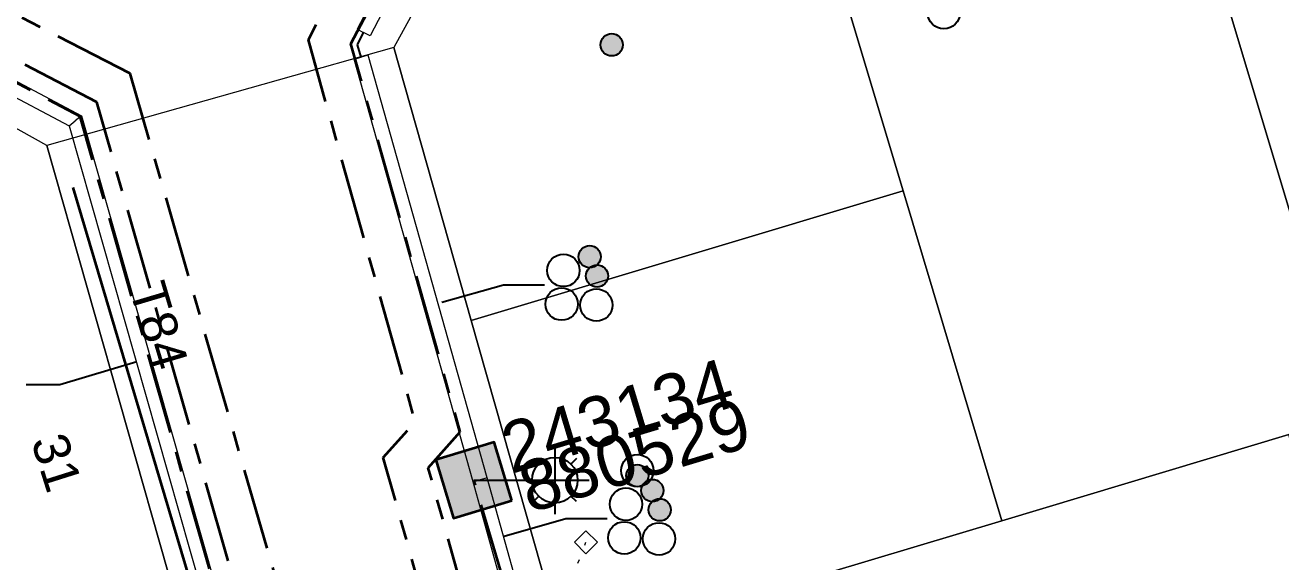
# Model space of a CAD drawing. Header units: metres. Extents: x 308278 to 310511, y 6271134 to 6272874.
# Drawn here: x 309349.2 to 309411.2, y 6272147.7 to 6272174.2 of the extents above; entities that cross this region are included whole.
import ezdxf
from ezdxf.enums import TextEntityAlignment as Align

# ---------------------------------------------------------------- set-up
doc = ezdxf.new("R2010")
doc.units = ezdxf.units.M
doc.set_wipeout_variables(frame=1)
for name, pattern in [('Cable Exist UG', [7, 4, -1, 1, -1]), ('DOT', [6.35, 0, -6.35]), ('PHANTOMX2', [6.6, 3, -0.75, 0.2, -0.75, 0.2, -0.75, 0.2, -0.75])]:
    doc.linetypes.add(name, pattern=pattern)
doc.layers.get('0').update_dxf_attribs({"color": 6})
for name, color, linetype, lineweight in [('_User Miscellaneous1', 30, 'Continuous', 13), ('_User_HV_Exist', 1, 'Continuous', 35), ('_User_LV_Exist', 5, 'Continuous', 35), ('_User_SL_Exist', 4, 'Continuous', 35), ('Cadastre Land Parcels_SP_EXT', 118, 'Continuous', 15), ('Cadastre Roads_SP_EXT', 218, 'Continuous', 15), ('Mains_HV_EXT', 13, 'Continuous', 25), ('Mains_LV_EXT', 163, 'Continuous', 25), ('Mains_LV_SL_EXT', 135, 'Continuous', 25), ('Services_SP_EXT', 42, 'PHANTOMX2', 20)]:
    doc.layers.add(name, color=color, linetype=linetype, lineweight=lineweight)
for name, color, linetype in [('Duct_SP_EXT', 30, 'Continuous'), ('Equip_SP_SL_EXT', 7, 'Continuous'), ('SupportsUG_SP_LV_SL_EXT', 7, 'Continuous'), ('Trench_SP_EXT', 7, 'Continuous')]:
    doc.layers.add(name, color=color, linetype=linetype)
doc.styles.add('COLUMN_LABEL', font='arial.ttf', dxfattribs={"height": 2})
doc.styles.add('iecARIAL', font='arial.ttf', dxfattribs={"height": 2})
doc.styles.add('POLE_LABEL', font='arial.ttf', dxfattribs={"height": 2})
doc.styles.add('SL_LABEL', font='arial.ttf', dxfattribs={"height": 2})
doc.styles.get("Standard").update_dxf_attribs({"font": 'arial.ttf'})
doc.linetypes.add('Cable E UG', pattern='A,5,-0.1,["E",Standard,S=1.5,R=0,X=0,Y=-0.75],-1.45', length=6.55)

# ---------------------------------------------------------------- blocks, each defined once
blk = doc.blocks.new('COLUMN_EXT')
blk.add_hatch(color=256).paths.add_polyline_path([(1.5, -1.5), (1.5, 1.5), (-1.5, 1.5), (-1.5, -1.5)])
blk.add_lwpolyline([(1.5, 1.5), (-1.5, 1.5), (-1.5, -1.5), (1.5, -1.5)], close=True)
at = {"flags": 9}
for tag, p in [('SUBURB', (-1.813, 1.8)), ('NOTES', (-1.813, 2)), ('STREETNAME', (-1.813, 1.6)), ('LOCATION', (-1.813, 1.4)), ('LEGEND', (-1.813, 1.2)), ('OWNED_BY', (-1.813, 0.6)), ('USAGE', (-1.813, 1)), ('STATE', (-1.813, 0.8)), ('COLUMN_TYPE', (-1.813, 0.4))]:
    blk.add_attdef(tag, text='', height=0.2, rotation=180, dxfattribs=at).set_placement(p, align=Align.MIDDLE_LEFT)
at = {"flags": 1}
blk.add_attdef('Z', (-1.813, 2.351), '', height=0.2, rotation=180, dxfattribs=at)
at = {"flags": 9}
for tag, style, p in [('STRUCTURE_PLANT_NUMBER', 'POLE_LABEL', (-1.813, -0.031)), ('STREET_CODE', 'COLUMN_LABEL', (-1.813, 0.2))]:
    blk.add_attdef(tag, text='', height=0.2, rotation=180, dxfattribs=dict(at, style=style)).set_placement(p, align=Align.MIDDLE_LEFT)
at = {"style": 'COLUMN_LABEL', "width": 0.9, "flags": 8}
blk.add_attdef('ASSET_NUM', text='', height=2, rotation=270, dxfattribs=at).set_placement((2, -4), align=Align.MIDDLE_LEFT)
blk = doc.blocks.new('DUCT_EXT')
blk.add_circle((0, 0.8), 0.8)
at = {"flags": 1}
blk.add_attdef('Z', (0, 0), '', height=0.2, dxfattribs=at)
at = {"flags": 9}
for tag, p in [('DUCT_CODE', (0, 0)), ('XSECT_TYPE', (0, -0.2)), ('STATE', (0, -0.6)), ('FB_REFERENCE', (0, -0.4)), ('NOTES', (0, -0.8))]:
    blk.add_attdef(tag, text='', height=0.2, dxfattribs=at).set_placement(p, align=Align.MIDDLE_LEFT)
blk = doc.blocks.new('*U479')
at = {"transparency": 33554687, "flags": 9}
for tag, p in [('LRATECODE', (-7.4, 0)), ('LOUTREACHVOCAB', (-7.2, 0)), ('LOUTREACH', (-7, 0)), ('LANTNUMBER', (-6.6, 0)), ('LNEW', (-6.4, 0)), ('LMASTVOCAB', (-6.2, 0)), ('LMAST', (-6, 0)), ('LLAMPVOCAB', (-5.8, 0)), ('LLAMP', (-5.6, 0)), ('LEXIST', (-5.4, 0)), ('LCHARGE3PERCENT', (-5.2, 0)), ('LCHARGE3', (-5, 0)), ('LCHARGE2PERCENT', (-4.8, 0)), ('LCHARGE2', (-4.6, 0)), ('LCHARGE1PERCENT', (-4.4, 0)), ('LCHARGE1', (-4.2, 0)), ('LCATEGORY', (-4, 0)), ('LBRACKETVOCAB', (-3.8, 0)), ('LBRACKET', (-3.6, 0)), ('LKINGHEIGHT', (-3.4, 0)), ('CREPLACE', (-3.2, 0)), ('CREMOVE', (-3, 0)), ('CNUMBER', (-2.8, 0)), ('CNEW', (-2.6, 0)), ('CEXIST', (-2.4, 0)), ('USAGE', (-2.2, 0)), ('STATE', (-2, 0)), ('OWNED_BY', (-1.8, 0)), ('ORIENTATION', (-1.6, 0)), ('OPERATING_VOLTAGE', (-1.4, 0)), ('NO_PHASES', (-1.2, 0)), ('LANTERN_TYPE', (-1, 0)), ('LANTERN_PURPOSE', (-0.8, 0)), ('CONTROL_TYPE', (-0.6, 0)), ('CONSTRUCTED_VOLTAGE', (-0.4, 0))]:
    blk.add_attdef(tag, text='', height=0.001, rotation=270, dxfattribs=at).set_placement(p, align=Align.MIDDLE_LEFT)
at = {"transparency": 33554687, "style": 'SL_LABEL', "flags": 9}
blk.add_attdef('STREET_CODE', text='', height=0.001, rotation=270, dxfattribs=at).set_placement((0.001, 0), align=Align.MIDDLE_LEFT)
at = {"transparency": 33554687, "flags": 1}
blk.add_attdef('Z', (0, 0), '', height=0.001, rotation=270, dxfattribs=at)
at = {"transparency": 33554687, "width": 0.9}
blk.add_attdef('LNUMBER', text='', height=1, dxfattribs=at).set_placement((7, -1), align=Align.MIDDLE_LEFT)
at = {"transparency": 33554687, "flags": 9}
for tag, p in [('LREMOVE', (0, -7.6)), ('LREPLACE', (0, -7.8)), ('LTYPE', (0, -8)), ('LTYPEVOCAB', (0, -8.2)), ('LEGEND', (0, -8.4)), ('SUBURB', (0, -8.6)), ('STREETNAME', (0, -8.8)), ('LOCATION', (0, -9)), ('NOTES', (0, -9.2)), ('MAINTAINED_BY', (0, -9.863))]:
    blk.add_attdef(tag, text='', height=0.001, dxfattribs=at).set_placement(p, align=Align.MIDDLE_LEFT)
blk.add_attdef('OPERATED_BY', (0, -9.607), '', height=0.001, dxfattribs=at)
at = {"linetype": 'DOT', "transparency": 33554687}
blk.add_wipeout([(5.688, 0), (5.061, -1.061), (4, -1.688), (2.939, -1.061), (2.313, 0), (2.939, 1.061), (4, 1.687), (5.061, 1.061)], dxfattribs=at)
at = {"transparency": 33554687}
for p, q in [((4, 1.687), (4, 0)), ((2.939, 1.061), (3.205, 0.795)), ((5.061, 1.061), (4.795, 0.795)), ((0, 0), (4, 0)), ((4, 0), (5.688, 0)), ((4, 0), (4, -1.688)), ((2.939, -1.061), (3.205, -0.795)), ((5.061, -1.061), (4.795, -0.795))]:
    blk.add_line(p, q, dxfattribs=at)
blk.add_circle((4, 0), 1.125, dxfattribs=at)
blk = doc.blocks.new('CCP_EXT')
at = {"flags": 9}
for tag, p in [('OWNED_BY', (0, -1)), ('USAGE', (0, -1.2)), ('STATE', (0, -1.8)), ('LEGEND', (0, -1.4)), ('LIFE_SUPPORT', (0, -1.6)), ('NOTES', (0, -2))]:
    blk.add_attdef(tag, text='', height=0.2, dxfattribs=at).set_placement(p, align=Align.MIDDLE_LEFT)
at = {"transparency": 33554687}
blk.add_wipeout([(0, 0.566), (0.566, 0), (0, -0.566), (-0.566, 0)], dxfattribs=at)
blk.add_lwpolyline([(-0.566, 0), (0, 0.566), (0.566, 0), (0, -0.566), (-0.566, 0)])
at = {"flags": 1}
blk.add_attdef('Z', (0, 0), '', height=0.2, dxfattribs=at)
at = {"flags": 9}
for tag, p in [('CCP_TYPE', (0, 0)), ('OPERATING_VOLTAGE', (0, -0.6)), ('CONSTRUCTED_VOLTAGE', (0, -0.2)), ('NO_PHASES', (0, -0.4)), ('ORIENTATION', (0, -0.8))]:
    blk.add_attdef(tag, text='', height=0.2, dxfattribs=at).set_placement(p, align=Align.MIDDLE_LEFT)
blk = doc.blocks.new('CABLE_LARGE_EXT')
h = blk.add_hatch(color=256)
edge = h.paths.add_edge_path()
edge.add_arc((0, 0.55), 0.55, 0, 360)
blk.add_circle((0, 0.55), 0.55)
at = {"flags": 1}
blk.add_attdef('Z', (0, 0), '', height=0.2, dxfattribs=at)
at = {"flags": 9}
for tag, p in [('COND_CODE', (0, 0)), ('XSECT_SIZE', (0, -0.6)), ('STATE', (0, -0.4)), ('FB_REFERENCE', (0, -0.2)), ('NOTES', (0, -0.8))]:
    blk.add_attdef(tag, text='', height=0.2, dxfattribs=at).set_placement(p, align=Align.MIDDLE_LEFT)

msp = doc.modelspace()

# ---------------------------------------------------------------- linework, layer by layer
at = {"layer": '_User Miscellaneous1'}
for p, q in [((309368.627, 6272179.854), (309365.552, 6272174.02)), ((309369.123, 6272179.251), (309366.189, 6272173.684)), ((309365.552, 6272174.02), (309365.871, 6272173.852)), ((309366.189, 6272173.684), (309365.871, 6272173.852)), ((309345.44, 6272173.189), (309351.94, 6272169.732)), ((309345.358, 6272172.417), (309351.332, 6272169.24)), ((309365.408, 6272172.53), (309365.754, 6272172.627)), ((309366.101, 6272172.725), (309365.754, 6272172.627)), ((309351.332, 6272169.24), (309351.636, 6272169.486)), ((309351.332, 6272169.24), (309359.536, 6272140.461)), ((309351.94, 6272169.732), (309351.636, 6272169.486)), ((309351.94, 6272169.732), (309360.229, 6272140.658))]:
    msp.add_line(p, q, dxfattribs=at)
at = {"layer": '_User_HV_Exist', "linetype": 'Cable E UG'}
msp.add_lwpolyline([(309365.194, 6272119.7, -0.0349), (309362.643, 6272128.846), (309362.643, 6272128.846), (309362.639, 6272128.867), (309351.527, 6272166.191)], format="xyb", dxfattribs=at)
at = {"layer": '_User_LV_Exist', "linetype": 'Cable Exist UG', "flags": 128}
msp.add_lwpolyline([(309360.181, 6272140.637), (309351.884, 6272169.699), (309345.42, 6272173.12), (309330.716, 6272168.928)], dxfattribs=at)
at = {"layer": 'Cadastre Land Parcels_SP_EXT', "linetype": 'Continuous'}
for points in [[(309431.877, 6272160.083), (309421.825, 6272193.61), (309404.583, 6272188.441), (309414.635, 6272154.913), (309431.877, 6272160.083)], [(309411.565, 6272153.994), (309414.635, 6272154.913), (309404.583, 6272188.441), (309387.342, 6272183.272), (309392.511, 6272166.028), (309397.392, 6272149.745), (309411.565, 6272153.994)], [(309392.511, 6272166.028), (309387.342, 6272183.272), (309370.1, 6272178.103), (309367.36, 6272173.106), (309371.185, 6272159.635), (309392.511, 6272166.028)], [(309358.19, 6272140.233), (309350.23, 6272168.265), (309345.292, 6272171.013), (309331.258, 6272167.005), (309340.629, 6272134.095), (309358.19, 6272140.233)], [(309397.392, 6272149.745), (309392.511, 6272166.028), (309371.185, 6272159.635), (309375.829, 6272143.28), (309397.392, 6272149.745)], [(309415.46, 6272139.903), (309411.565, 6272153.994), (309397.392, 6272149.745), (309375.829, 6272143.28), (309377.935, 6272135.863), (309378.253, 6272134.757), (309378.578, 6272133.652), (309378.91, 6272132.55), (309379.248, 6272131.45), (309379.594, 6272130.352), (309379.947, 6272129.256), (309380.307, 6272128.163), (309380.673, 6272127.072), (309415.46, 6272139.903)]]:
    msp.add_lwpolyline(points, close=True, dxfattribs=at)
at = {"layer": 'Duct_SP_EXT'}
for points in [[(309374.811, 6272161.379), (309372.774, 6272161.381), (309369.734, 6272160.525)], [(309349.217, 6272156.47), (309350.879, 6272156.469), (309354.678, 6272157.602)], [(309377.903, 6272149.833), (309375.86, 6272149.832), (309372.814, 6272148.965)]]:
    msp.add_lwpolyline(points, dxfattribs=at)
at = {"layer": 'Mains_HV_EXT', "linetype": 'Cable E UG'}
msp.add_lwpolyline([(309365.194, 6272119.7, -0.0349), (309362.643, 6272128.846), (309362.643, 6272128.846), (309362.639, 6272128.867), (309351.527, 6272166.191)], format="xyb", dxfattribs=at)
at = {"layer": 'Trench_SP_EXT', "linetype": 'Cable Exist UG'}
msp.add_lwpolyline([(309365.754, 6272172.627), (309365.567, 6272173.244), (309365.871, 6272173.852)], dxfattribs=at)

# ---------------------------------------------------------------- block references
at = {"layer": 'Duct_SP_EXT', "rotation": 269.9999999999998}
for name, p in [('DUCT_EXT', (309393.722, 6272174.832)), ('CABLE_LARGE_EXT', (309377.575, 6272173.244))]:
    msp.add_blockref(name, p, dxfattribs=at)
at = {"layer": 'Duct_SP_EXT'}
for name, p in [('CABLE_LARGE_EXT', (309377.038, 6272162.232)), ('DUCT_EXT', (309375.739, 6272161.304)), ('CABLE_LARGE_EXT', (309377.401, 6272161.279)), ('DUCT_EXT', (309375.651, 6272159.641)), ('DUCT_EXT', (309377.365, 6272159.593)), ('DUCT_EXT', (309379.387, 6272151.416)), ('DUCT_EXT', (309378.827, 6272149.762)), ('DUCT_EXT', (309378.745, 6272148.097)), ('DUCT_EXT', (309380.46, 6272148.046))]:
    msp.add_blockref(name, p, dxfattribs=at)
at = {"layer": 'SupportsUG_SP_LV_SL_EXT'}
ref = msp.add_blockref('COLUMN_EXT', (309371.317, 6272151.748), dxfattribs=dict(at, rotation=286.8224611179089))
ref.add_attrib('ASSET_NUM', '880529', dxfattribs={"layer": '0', "height": 2.5, "rotation": 16.82246, "style": 'COLUMN_LABEL'}).set_placement((309373.317, 6272152.498), align=Align.TOP_LEFT)

# ---------------------------------------------------------------- texts
at = {"layer": 'Cadastre Land Parcels_SP_EXT'}
msp.add_text('31', height=1.8, rotation=287.5385, dxfattribs=at).set_placement((309349.437, 6272153.686))
at = {"layer": 'Mains_LV_EXT'}
msp.add_text('T84', height=1.8, rotation=286.57887, dxfattribs=at).set_placement((309354.286, 6272161.201))

# ---------------------------------------------------------------- next in the draw order: block references
at = {"layer": 'Equip_SP_SL_EXT'}
ref = msp.add_blockref('*U479', (309371.317, 6272151.748), dxfattribs=at)
ref.add_attrib('ASSET_NUM', '243134', dxfattribs={"layer": '0', "height": 2.5, "rotation": 16.82246, "style": 'iecARIAL'}).set_placement((309372.817, 6272153.248), align=Align.MIDDLE_LEFT)
at = {"layer": 'Services_SP_EXT'}
msp.add_blockref('CCP_EXT', (309376.85, 6272148.678), dxfattribs=at)

# ---------------------------------------------------------------- next in the draw order: linework, layer by layer
at = {"layer": '_User Miscellaneous1'}
for p, q in [((309371.28, 6272151.665), (309365.408, 6272172.53)), ((309371.973, 6272151.86), (309366.101, 6272172.725)), ((309371.973, 6272151.86), (309371.626, 6272151.762)), ((309371.973, 6272151.859), (309371.626, 6272151.762)), ((309376.487, 6272135.73), (309371.973, 6272151.859)), ((309371.28, 6272151.665), (309371.626, 6272151.762)), ((309371.28, 6272151.665), (309371.626, 6272151.762)), ((309375.796, 6272135.528), (309371.28, 6272151.665))]:
    msp.add_line(p, q, dxfattribs=at)
at = {"layer": '_User_HV_Exist', "linetype": 'Cable Exist UG'}
for points in [[(309383.486, 6272125.654), (309382.389, 6272127.128), (309368.727, 6272122.172), (309368.727, 6272122.172, -0.023328), (309366.806, 6272128.203), (309366.806, 6272128.203), (309363.047, 6272141.666), (309363.047, 6272141.666), (309354.343, 6272171.83), (309345.635, 6272176.306), (309330.108, 6272171.869), (309330.108, 6272171.869), (309284.767, 6272158.888)], [(309383.486, 6272125.654), (309383.511, 6272123.687), (309383.511, 6272123.687), (309368.042, 6272118.477), (309367.174, 6272120.712), (309367.174, 6272120.712, -0.029914), (309364.909, 6272127.619), (309364.909, 6272127.619), (309361.117, 6272141.039), (309352.7, 6272170.413), (309345.481, 6272174.178), (309330.629, 6272169.941), (309297.096, 6272160.347), (309281.963, 6272156.002), (309281.963, 6272156.002), (309263.651, 6272150.763), (309260.229, 6272143.521), (309278.986, 6272111.332), (309295.646, 6272082.597)]]:
    msp.add_lwpolyline(points, format="xyb", dxfattribs=at)
at = {"layer": '_User_LV_Exist', "linetype": 'Cable Exist UG', "flags": 128}
for points in [[(309383.486, 6272125.654), (309374.989, 6272125.345), (309374.989, 6272125.345, -0.013587), (309372.036, 6272134.351), (309372.036, 6272134.351), (309372.024, 6272134.391), (309370.033, 6272141.522), (309366.846, 6272152.862), (309368.424, 6272154.638), (309363.144, 6272173.49), (309367.235, 6272181.515), (309383.223, 6272186.45), (309383.424, 6272188.573), (309402.468, 6272194.221), (309406.334, 6272191.158), (309406.334, 6272191.158), (309435.552, 6272199.857)], [(309378.764, 6272126.561), (309376.484, 6272127.145), (309376.484, 6272127.145, -0.015171), (309373.937, 6272134.968), (309373.937, 6272134.968), (309373.928, 6272134.995), (309371.965, 6272142.049), (309369.065, 6272152.363), (309370.642, 6272154.136), (309370.642, 6272154.136), (309365.249, 6272173.292), (309368.668, 6272179.799), (309385.093, 6272184.852), (309385.291, 6272186.988), (309385.291, 6272186.988), (309402.107, 6272191.987), (309403.939, 6272190.372)]]:
    msp.add_lwpolyline(points, format="xyb", dxfattribs=at)
at = {"layer": '_User_SL_Exist', "linetype": 'Cable Exist UG', "flags": 128}
msp.add_lwpolyline([(309378.764, 6272126.561), (309371.317, 6272151.748)], dxfattribs=at)
at = {"layer": 'Cadastre Roads_SP_EXT', "linetype": 'Continuous'}
msp.add_lwpolyline([(309375.829, 6272143.28), (309371.185, 6272159.635), (309367.36, 6272173.106), (309350.23, 6272168.265), (309358.19, 6272140.233)], dxfattribs=at)
at = {"layer": 'Mains_HV_EXT', "linetype": 'Cable Exist UG'}
for points in [[(309383.486, 6272125.654), (309382.389, 6272127.128), (309368.727, 6272122.172), (309368.727, 6272122.172, -0.023328), (309366.806, 6272128.203), (309366.806, 6272128.203), (309363.047, 6272141.666), (309363.047, 6272141.666), (309354.343, 6272171.83), (309345.635, 6272176.306), (309330.108, 6272171.869), (309330.108, 6272171.869), (309284.767, 6272158.888)], [(309383.486, 6272125.654), (309383.511, 6272123.687), (309383.511, 6272123.687), (309368.042, 6272118.477), (309367.174, 6272120.712), (309367.174, 6272120.712, -0.029914), (309364.909, 6272127.619), (309364.909, 6272127.619), (309361.117, 6272141.039), (309352.7, 6272170.413), (309345.481, 6272174.178), (309330.629, 6272169.941), (309297.096, 6272160.347), (309281.963, 6272156.002), (309281.963, 6272156.002), (309263.651, 6272150.763), (309260.229, 6272143.521), (309278.986, 6272111.332), (309295.646, 6272082.597)]]:
    msp.add_lwpolyline(points, format="xyb", dxfattribs=at)
at = {"layer": 'Mains_LV_SL_EXT', "linetype": 'Cable Exist UG'}
msp.add_lwpolyline([(309378.764, 6272126.561), (309371.317, 6272151.748)], dxfattribs=at)
at = {"layer": 'Services_SP_EXT'}
msp.add_lwpolyline([(309378.764, 6272126.561), (309378.617, 6272130.081), (309378.617, 6272130.081, -0.010163), (309376.807, 6272135.843), (309376.807, 6272135.843), (309374.771, 6272143.26), (309376.85, 6272148.678)], format="xyb", dxfattribs=at)

# ---------------------------------------------------------------- next in the draw order: block references
at = {"layer": '_User_SL_Exist'}
ref = msp.add_blockref('COLUMN_EXT', (309371.317, 6272151.748), dxfattribs=dict(at, rotation=286.8224611179089))
ref.add_attrib('ASSET_NUM', '880529', dxfattribs={"layer": '0', "height": 2.5, "rotation": 16.82246, "style": 'COLUMN_LABEL'}).set_placement((309373.317, 6272152.498), align=Align.TOP_LEFT)
at = {"layer": 'Duct_SP_EXT'}
for p in [(309379.387, 6272151.416), (309380.131, 6272150.684), (309380.495, 6272149.733)]:
    msp.add_blockref('CABLE_LARGE_EXT', p, dxfattribs=at)

doc.saveas('drawing.dxf')
